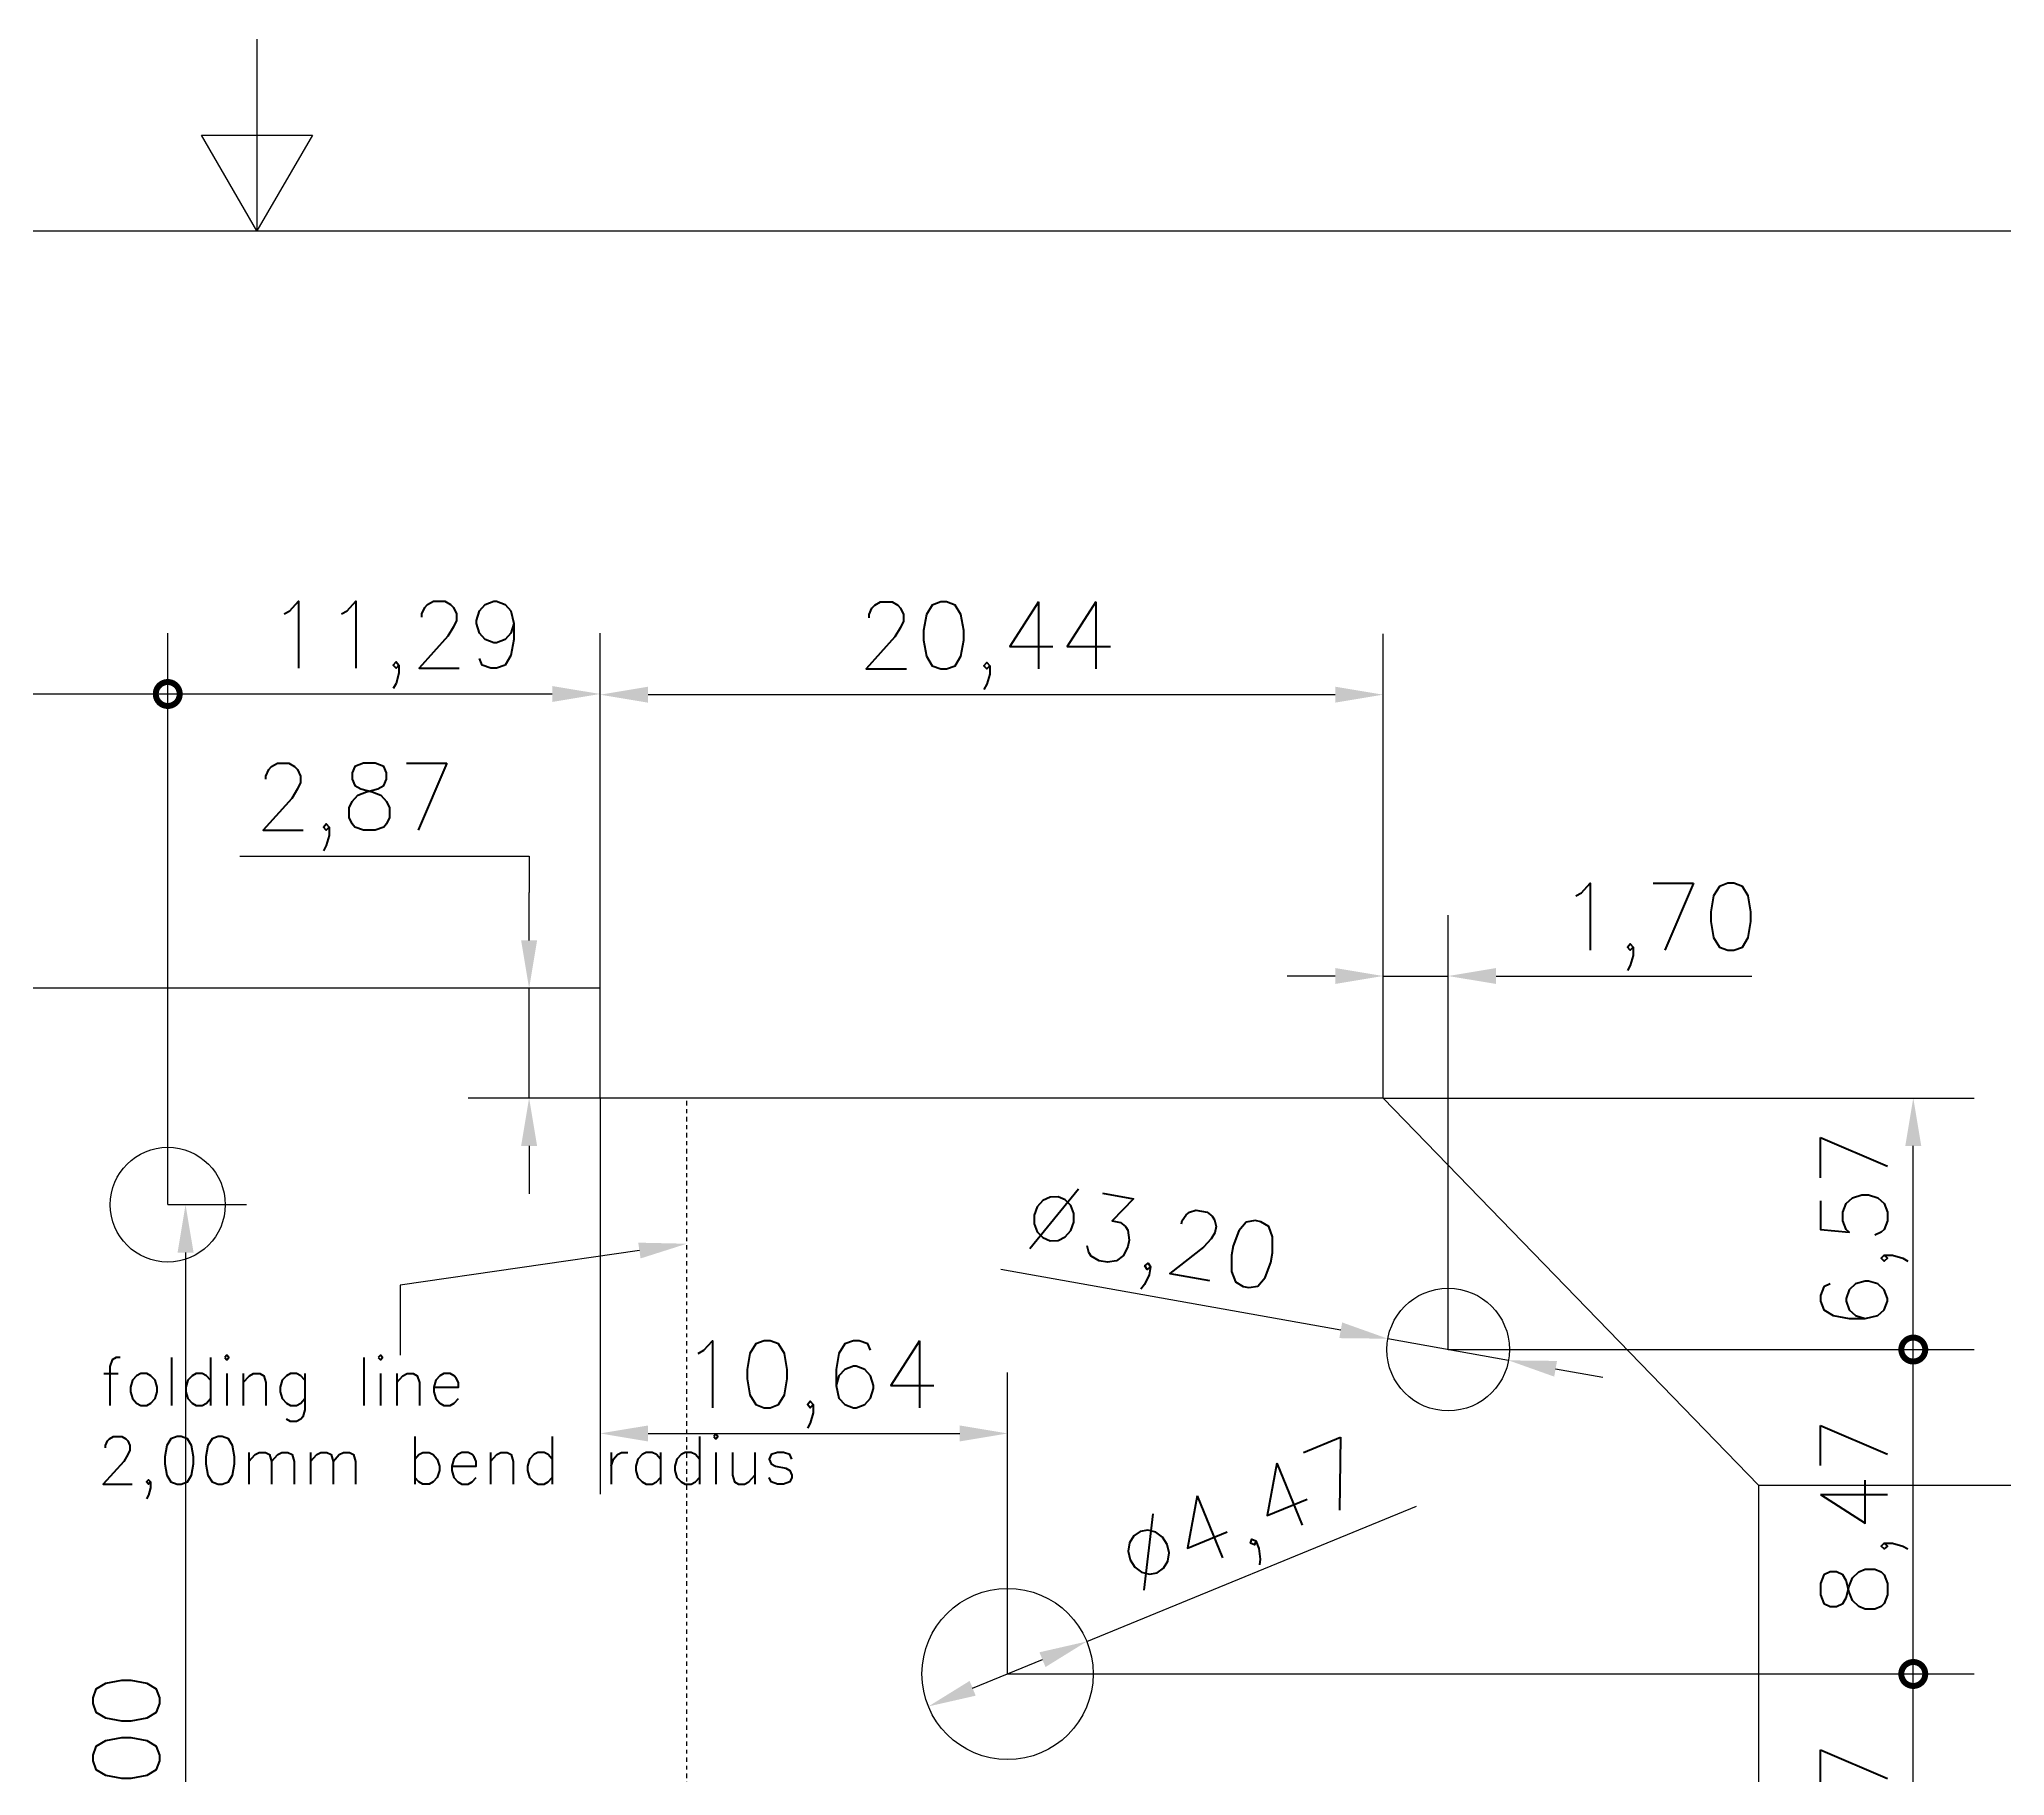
# Model space of a CAD drawing. Extents: x 0 to 149, y 0 to 105.
# Drawn here: x 68.6 to 119.9, y 59.7 to 105 of the extents above; entities that cross this region are included whole.
import ezdxf

# ---------------------------------------------------------------- set-up
doc = ezdxf.new("R2010")
doc.units = 0
doc.header["$LTSCALE"] = 0.5
doc.linetypes.add('CHAIN', pattern=[0.3543, 0.2362, -0.0295, 0.0591, -0.0295])
doc.layers.get('0').update_dxf_attribs({"linetype": 'CONTINUOUS'})
doc.layers.get('DEFPOINTS').update_dxf_attribs({"linetype": 'CONTINUOUS'})
for name, color, linetype in [('BEND_CENTERLINE__ISO_', 7, 'CHAIN'), ('BORDER__ISO_', 7, 'CONTINUOUS'), ('DIMENSION__ISO_', 7, 'CONTINUOUS'), ('SYMBOL__ISO_', 7, 'CONTINUOUS'), ('VISIBLE__ISO_', 7, 'CONTINUOUS')]:
    doc.layers.add(name, color=color, linetype=linetype)
doc.styles.add('NOTE_TEXT__ISO_', font='txt.shx', dxfattribs={"bigfont": 'bigfont.shx'})
doc.dimstyles.get("Standard").update_dxf_attribs({"dimtxt": 0.18, "dimasz": 0.18, "dimexe": 0.18, "dimexo": 0.0625, "dimgap": 0.09, "dimtad": 0, "dimtih": 1, "dimtoh": 1, "dimzin": 0, "dimcen": 0.09, "dimazin": 3, "dimtfac": 1, "dimtofl": 0, "dimtmove": 0, "dimatfit": 3})

# ---------------------------------------------------------------- blocks, each defined once
blk = doc.blocks.new('BORDERS_DEFAULT_BORDER')
at = {"layer": 'BORDER__ISO_', "flags": 128}
for points in [[(148.5, 210), (148.5, 200), (145.61, 205), (151.39, 205), (148.5, 200)], [(10, 10), (10, 200), (287, 200), (287, 10), (10, 10)]]:
    blk.add_lwpolyline(points, dxfattribs=at)
blk = doc.blocks.new('_DOTSMALL')
at = {"color": 0, "linetype": 'BYBLOCK', "const_width": 0.5}
blk.add_lwpolyline([(-0.0625, 0, 1), (0.0625, 0, 1)], format="xyb", close=True, dxfattribs=at)
blk = doc.blocks.new('*U39')
at = {"layer": 'DIMENSION__ISO_', "style": 'NOTE_TEXT__ISO_'}
blk.add_text('16,15', height=1.75, dxfattribs=at).set_placement((60.786, 88.58))
blk = doc.blocks.new('*D9')
at = {"layer": 'DEFPOINTS', "color": 0}
for p in [(71.92, 87.907), (71.92, 74.574), (55.77, 59.724)]:
    blk.add_point(p, dxfattribs=at)
at = {"layer": 'DIMENSION__ISO_'}
for p, q in [((55.77, 59.724), (55.77, 89.494)), ((71.92, 74.574), (71.92, 89.494)), ((55.77, 87.907), (71.92, 87.907))]:
    blk.add_line(p, q, dxfattribs=at)
blk.add_blockref('*U39', (0, 0))
at = {"layer": 'DIMENSION__ISO_', "xscale": 1.25, "yscale": 1.25, "zscale": 1.25, "rotation": 180}
blk.add_blockref('_DOTSMALL', (55.77, 87.907), dxfattribs=at)
at = {"layer": 'DIMENSION__ISO_', "xscale": 1.25, "yscale": 1.25, "zscale": 1.25}
blk.add_blockref('_DOTSMALL', (71.92, 87.907), dxfattribs=at)
blk = doc.blocks.new('*U40')
at = {"layer": 'DIMENSION__ISO_', "style": 'NOTE_TEXT__ISO_'}
blk.add_text('11,29', height=1.75, dxfattribs=at).set_placement((74.506, 88.58))
blk = doc.blocks.new('*D10')
at = {"layer": 'DEFPOINTS', "color": 0}
for p in [(83.21, 87.907), (83.21, 80.224), (71.92, 74.574)]:
    blk.add_point(p, dxfattribs=at)
at = {"layer": 'DIMENSION__ISO_'}
for p, q in [((71.92, 74.574), (71.92, 89.494)), ((83.21, 80.224), (83.21, 89.494)), ((71.92, 87.907), (81.96, 87.907))]:
    blk.add_line(p, q, dxfattribs=at)
blk.add_solid([(81.96, 88.115), (81.96, 87.699), (83.21, 87.907)], dxfattribs=at)
blk.add_blockref('*U40', (0, 0))
at = {"layer": 'DIMENSION__ISO_', "xscale": 1.25, "yscale": 1.25, "zscale": 1.25, "rotation": 180}
blk.add_blockref('_DOTSMALL', (71.92, 87.907), dxfattribs=at)
blk = doc.blocks.new('*U45')
at = {"layer": 'DIMENSION__ISO_', "style": 'NOTE_TEXT__ISO_'}
blk.add_text('31,00', height=1.75, rotation=90, dxfattribs=at).set_placement((71.713, 55.626))
blk = doc.blocks.new('*D15')
at = {"layer": 'DEFPOINTS', "color": 0}
for p in [(71.92, 74.574), (71.92, 43.574), (72.385, 43.574)]:
    blk.add_point(p, dxfattribs=at)
at = {"layer": 'DIMENSION__ISO_'}
for p, q in [((71.92, 74.574), (73.973, 74.574)), ((72.385, 73.324), (72.385, 44.824)), ((71.92, 43.574), (73.973, 43.574))]:
    blk.add_line(p, q, dxfattribs=at)
for points in [[(72.177, 73.324), (72.594, 73.324), (72.385, 74.574)], [(72.177, 44.824), (72.594, 44.824), (72.385, 43.574)]]:
    blk.add_solid(points, dxfattribs=at)
blk.add_blockref('*U45', (0, 0))
blk = doc.blocks.new('*U47')
at = {"layer": 'DIMENSION__ISO_', "style": 'NOTE_TEXT__ISO_'}
blk.add_text('∅4,47', height=1.75, rotation=22.3, dxfattribs=at).set_placement((97.169, 64.41))
blk = doc.blocks.new('*D17')
at = {"layer": 'DEFPOINTS', "color": 0}
for p in [(95.915, 63.169), (91.78, 61.473)]:
    blk.add_point(p, dxfattribs=at)
at = {"layer": 'DIMENSION__ISO_'}
for p, q in [((95.915, 63.169), (104.523, 66.699)), ((92.936, 61.947), (94.759, 62.695))]:
    blk.add_line(p, q, dxfattribs=at)
for points in [[(94.68, 62.887), (94.838, 62.502), (95.915, 63.169)], [(92.857, 62.14), (93.015, 61.754), (91.78, 61.473)]]:
    blk.add_solid(points, dxfattribs=at)
blk.add_blockref('*U47', (0, 0))
blk = doc.blocks.new('*U48')
at = {"layer": 'DIMENSION__ISO_', "style": 'NOTE_TEXT__ISO_'}
blk.add_text('∅3,20', height=1.75, rotation=349.8391, dxfattribs=at).set_placement((94.17, 73.479))
blk = doc.blocks.new('*D18')
at = {"layer": 'DEFPOINTS', "color": 0}
for p in [(103.777, 71.074), (106.927, 70.509)]:
    blk.add_point(p, dxfattribs=at)
at = {"layer": 'DIMENSION__ISO_'}
for p, q in [((102.547, 71.294), (93.676, 72.884)), ((106.927, 70.509), (103.777, 71.074)), ((108.157, 70.289), (109.388, 70.068))]:
    blk.add_line(p, q, dxfattribs=at)
for points in [[(102.584, 71.499), (102.51, 71.089), (103.777, 71.074)], [(108.194, 70.494), (108.121, 70.084), (106.927, 70.509)]]:
    blk.add_solid(points, dxfattribs=at)
blk.add_blockref('*U48', (0, 0))
blk = doc.blocks.new('*U50')
at = {"layer": 'DIMENSION__ISO_', "style": 'NOTE_TEXT__ISO_'}
blk.add_text('26,46', height=1.75, rotation=90, dxfattribs=at).set_placement((122.112, 54.434))
blk = doc.blocks.new('*D20')
at = {"layer": 'DEFPOINTS', "color": 0}
for p in [(113.451, 67.25), (113.451, 40.79), (122.785, 40.79)]:
    blk.add_point(p, dxfattribs=at)
at = {"layer": 'DIMENSION__ISO_'}
for p, q in [((113.451, 67.25), (124.372, 67.25)), ((122.785, 66), (122.785, 42.04)), ((113.451, 40.79), (124.372, 40.79))]:
    blk.add_line(p, q, dxfattribs=at)
for points in [[(122.576, 66), (122.993, 66), (122.785, 67.25)], [(122.576, 42.04), (122.993, 42.04), (122.785, 40.79)]]:
    blk.add_solid(points, dxfattribs=at)
blk.add_blockref('*U50', (0, 0))
blk = doc.blocks.new('*U51')
at = {"layer": 'DIMENSION__ISO_', "style": 'NOTE_TEXT__ISO_'}
blk.add_text('20,44', height=1.75, dxfattribs=at).set_placement((89.931, 88.562))
blk = doc.blocks.new('*D21')
at = {"layer": 'DEFPOINTS', "color": 0}
for p in [(83.21, 87.889), (83.21, 77.357), (103.652, 77.357)]:
    blk.add_point(p, dxfattribs=at)
at = {"layer": 'DIMENSION__ISO_'}
for p, q in [((83.21, 77.357), (83.21, 89.476)), ((103.652, 77.357), (103.652, 89.476)), ((102.402, 87.889), (84.46, 87.889))]:
    blk.add_line(p, q, dxfattribs=at)
for points in [[(84.46, 88.097), (84.46, 87.681), (83.21, 87.889)], [(102.402, 88.097), (102.402, 87.681), (103.652, 87.889)]]:
    blk.add_solid(points, dxfattribs=at)
blk.add_blockref('*U51', (0, 0))
blk = doc.blocks.new('*U52')
at = {"layer": 'DIMENSION__ISO_', "style": 'NOTE_TEXT__ISO_'}
blk.add_text('2,87', height=1.75, dxfattribs=at).set_placement((74.183, 84.349))
blk = doc.blocks.new('*D22')
at = {"layer": 'DEFPOINTS', "color": 0}
for p in [(81.355, 80.224), (83.21, 80.224), (83.21, 77.357)]:
    blk.add_point(p, dxfattribs=at)
at = {"layer": 'DIMENSION__ISO_'}
for p, q in [((73.802, 83.676), (81.355, 83.676)), ((81.355, 83.676), (81.355, 82.724)), ((81.355, 81.474), (81.355, 82.724)), ((83.21, 80.224), (79.768, 80.224)), ((81.355, 77.357), (81.355, 80.224)), ((83.21, 77.357), (79.768, 77.357)), ((81.355, 76.107), (81.355, 74.857))]:
    blk.add_line(p, q, dxfattribs=at)
for points in [[(81.147, 81.474), (81.564, 81.474), (81.355, 80.224)], [(81.147, 76.107), (81.564, 76.107), (81.355, 77.357)]]:
    blk.add_solid(points, dxfattribs=at)
blk.add_blockref('*U52', (0, 0))
blk = doc.blocks.new('*U56')
at = {"layer": 'DIMENSION__ISO_', "style": 'NOTE_TEXT__ISO_'}
blk.add_text('8,47', height=1.75, rotation=90, dxfattribs=at).set_placement((116.823, 63.785))
blk = doc.blocks.new('*D26')
at = {"layer": 'DEFPOINTS', "color": 0}
for p in [(105.352, 70.791), (117.496, 70.791), (93.848, 62.321)]:
    blk.add_point(p, dxfattribs=at)
at = {"layer": 'DIMENSION__ISO_'}
for p, q in [((105.352, 70.791), (119.084, 70.791)), ((117.496, 62.321), (117.496, 70.791)), ((93.848, 62.321), (119.084, 62.321))]:
    blk.add_line(p, q, dxfattribs=at)
blk.add_blockref('*U56', (0, 0))
at = {"layer": 'DIMENSION__ISO_', "xscale": 1.25, "yscale": 1.25, "zscale": 1.25}
for p, rotation in [((117.496, 70.791), 90), ((117.496, 62.321), 270)]:
    blk.add_blockref('_DOTSMALL', p, dxfattribs=dict(at, rotation=rotation))
blk = doc.blocks.new('*U57')
at = {"layer": 'DIMENSION__ISO_', "style": 'NOTE_TEXT__ISO_'}
blk.add_text('6,57', height=1.75, rotation=90, dxfattribs=at).set_placement((116.823, 71.303))
blk = doc.blocks.new('*D27')
at = {"layer": 'DEFPOINTS', "color": 0}
for p in [(103.652, 77.357), (117.496, 77.357), (105.352, 70.791)]:
    blk.add_point(p, dxfattribs=at)
at = {"layer": 'DIMENSION__ISO_'}
for p, q in [((103.652, 77.357), (119.084, 77.357)), ((117.496, 70.791), (117.496, 76.107)), ((105.352, 70.791), (119.084, 70.791))]:
    blk.add_line(p, q, dxfattribs=at)
blk.add_solid([(117.288, 76.107), (117.704, 76.107), (117.496, 77.357)], dxfattribs=at)
blk.add_blockref('*U57', (0, 0))
at = {"layer": 'DIMENSION__ISO_', "xscale": 1.25, "yscale": 1.25, "zscale": 1.25, "rotation": 270}
blk.add_blockref('_DOTSMALL', (117.496, 70.791), dxfattribs=at)
blk = doc.blocks.new('*U58')
at = {"layer": 'DIMENSION__ISO_', "style": 'NOTE_TEXT__ISO_'}
blk.add_text('8,47', height=1.75, rotation=90, dxfattribs=at).set_placement((116.823, 55.315))
blk = doc.blocks.new('*D28')
at = {"layer": 'DEFPOINTS', "color": 0}
for p in [(93.848, 62.321), (117.496, 62.321), (105.352, 53.85)]:
    blk.add_point(p, dxfattribs=at)
at = {"layer": 'DIMENSION__ISO_'}
for p, q in [((93.848, 62.321), (119.084, 62.321)), ((117.496, 53.85), (117.496, 62.321)), ((105.352, 53.85), (119.084, 53.85))]:
    blk.add_line(p, q, dxfattribs=at)
blk.add_blockref('*U58', (0, 0))
at = {"layer": 'DIMENSION__ISO_', "xscale": 1.25, "yscale": 1.25, "zscale": 1.25}
for p, rotation in [((117.496, 62.321), 90), ((117.496, 53.85), 270)]:
    blk.add_blockref('_DOTSMALL', p, dxfattribs=dict(at, rotation=rotation))
blk = doc.blocks.new('*U64')
at = {"layer": 'DIMENSION__ISO_', "style": 'NOTE_TEXT__ISO_'}
blk.add_text('1,70', height=1.75, dxfattribs=at).set_placement((108.233, 81.217))
blk = doc.blocks.new('*D34')
at = {"layer": 'DEFPOINTS', "color": 0}
for p in [(105.352, 80.544), (103.652, 77.357), (105.352, 70.791)]:
    blk.add_point(p, dxfattribs=at)
at = {"layer": 'DIMENSION__ISO_'}
for p, q in [((103.652, 77.357), (103.652, 82.132)), ((105.352, 70.791), (105.352, 82.132)), ((102.402, 80.544), (101.152, 80.544)), ((103.652, 80.544), (105.352, 80.544)), ((106.602, 80.544), (113.281, 80.544))]:
    blk.add_line(p, q, dxfattribs=at)
for points in [[(102.402, 80.752), (102.402, 80.336), (103.652, 80.544)], [(106.602, 80.752), (106.602, 80.336), (105.352, 80.544)]]:
    blk.add_solid(points, dxfattribs=at)
blk.add_blockref('*U64', (0, 0))
blk = doc.blocks.new('*U66')
at = {"layer": 'DIMENSION__ISO_', "style": 'NOTE_TEXT__ISO_'}
blk.add_text('10,64', height=1.75, dxfattribs=at).set_placement((85.321, 69.273))
blk = doc.blocks.new('*D36')
at = {"layer": 'DEFPOINTS', "color": 0}
for p in [(83.21, 77.357), (93.848, 68.601), (93.848, 62.321)]:
    blk.add_point(p, dxfattribs=at)
at = {"layer": 'DIMENSION__ISO_'}
for p, q in [((83.21, 77.357), (83.21, 67.013)), ((93.848, 62.321), (93.848, 70.188)), ((84.46, 68.601), (92.598, 68.601))]:
    blk.add_line(p, q, dxfattribs=at)
for points in [[(84.46, 68.809), (84.46, 68.392), (83.21, 68.601)], [(92.598, 68.809), (92.598, 68.392), (93.848, 68.601)]]:
    blk.add_solid(points, dxfattribs=at)
blk.add_blockref('*U66', (0, 0))
blk = doc.blocks.new('*U67')
at = {"layer": 'SYMBOL__ISO_', "style": 'NOTE_TEXT__ISO_'}
for s, p in [('folding line', (70.143, 69.333)), ('2,00mm bend radius', (70.076, 67.274))]:
    blk.add_text(s, height=1.25, dxfattribs=at).set_placement(p)
blk = doc.blocks.new('*U68')
at = {"layer": 'SYMBOL__ISO_', "extrusion": (0, 0, -1)}
blk.add_lwpolyline([(-84.235, 73.376), (-77.992, 72.476), (-77.992, 70.646)], dxfattribs=at)
blk.add_solid([(-84.265, 73.17), (-85.472, 73.554), (-84.205, 73.582)], dxfattribs=at)

msp = doc.modelspace()

# ---------------------------------------------------------------- linework, layer by layer
at = {"layer": 'BEND_CENTERLINE__ISO_'}
msp.add_line((85.4722, 40.7901), (85.4722, 77.3573), dxfattribs=at)
at = {"layer": 'VISIBLE__ISO_'}
for p, q in [((83.2102, 80.2236), (35.2702, 80.2236)), ((83.2102, 77.3573), (83.2102, 80.2236)), ((103.6521, 77.3573), (83.2102, 77.3573)), ((103.6521, 77.3573), (113.4514, 67.2505)), ((113.4514, 67.2505), (113.4514, 40.7901))]:
    msp.add_line(p, q, dxfattribs=at)
for centre, radius in [((71.9202, 74.5736), 1.5), ((105.3522, 70.7914), 1.6), ((93.8476, 62.3209), 2.235)]:
    msp.add_circle(centre, radius, dxfattribs=at)

# ---------------------------------------------------------------- block references
at = {"xscale": 0.5, "yscale": 0.5, "zscale": 0.5}
msp.add_blockref('BORDERS_DEFAULT_BORDER', (0, 0), dxfattribs=at)
for name in ['*U68', '*U67']:
    msp.add_blockref(name, (0, 0))

# ---------------------------------------------------------------- dimensions: what is measured, and where the dimension line sits
at = {"layer": 'DIMENSION__ISO_'}
for base, p1, p2, angle, override, picture, middle in [((71.9202, 87.9069), (55.7697, 59.7241), (71.9202, 74.5736), 180, {"dimgap": 0.762, "dimdec": 2, "dimblk1": 'DOTSMALL', "dimblk2": 'DOTSMALL', "dimsah": 1, "dimdle": 0, "dimtol": 0, "dimlim": 0, "dimtp": 0, "dimtm": 0, "dimtdec": 2, "dimtofl": 0, "dimatfit": 1}, '*D9', (63.8483, 87.9069)), ((83.2102, 87.9069), (71.9202, 74.5736), (83.2102, 80.2236), 180, {"dimgap": 0.762, "dimdec": 2, "dimblk1": 'DOTSMALL', "dimsah": 1, "dimdle": 0, "dimtol": 0, "dimlim": 0, "dimtp": 0, "dimtm": 0, "dimtdec": 2, "dimtofl": 0, "dimatfit": 1}, '*D10', (77.5685, 87.9069)), ((83.2102, 87.8889), (103.6521, 77.3573), (83.2102, 77.3573), 180, {"dimgap": 0.762, "dimdec": 2, "dimtol": 0, "dimlim": 0, "dimtp": 0, "dimtm": 0, "dimtdec": 2, "dimtofl": 0, "dimatfit": 1}, '*D21', (93.4311, 87.8889)), ((81.3554, 80.2236), (83.2102, 77.3573), (83.2102, 80.2236), 90, {"dimgap": 0.762, "dimtih": 1, "dimtoh": 1, "dimdec": 2, "dimtol": 0, "dimlim": 0, "dimtp": 0, "dimtm": 0, "dimtdec": 2, "dimtofl": 1, "dimtmove": 1, "dimatfit": 1}, '*D22', (81.2702, 83.6764)), ((105.3522, 80.544), (103.6521, 77.3573), (105.3522, 70.7914), 180, {"dimgap": 0.762, "dimdec": 2, "dimtol": 0, "dimlim": 0, "dimtp": 0, "dimtm": 0, "dimtdec": 2, "dimtofl": 1, "dimatfit": 1}, '*D34', (110.5665, 80.544)), ((93.8476, 68.6007), (83.2102, 77.3573), (93.8476, 62.3209), 180, {"dimgap": 0.762, "dimdec": 2, "dimtol": 0, "dimlim": 0, "dimtp": 0, "dimtm": 0, "dimtdec": 2, "dimtofl": 0, "dimatfit": 1}, '*D36', (88.5289, 68.6007)), ((117.4961, 77.3573), (105.3522, 70.7914), (103.6521, 77.3573), 90, {"dimgap": 0.762, "dimdec": 2, "dimblk1": 'DOTSMALL', "dimsah": 1, "dimdle": 0, "dimtol": 0, "dimlim": 0, "dimtp": 0, "dimtm": 0, "dimtdec": 2, "dimtofl": 0, "dimatfit": 1}, '*D27', (117.4961, 74.0743)), ((72.3854, 43.5736), (71.9202, 74.5736), (71.9202, 43.5736), 90, {"dimgap": 0.762, "dimdec": 2, "dimtol": 0, "dimlim": 0, "dimtp": 0, "dimtm": 0, "dimtdec": 2, "dimtofl": 0, "dimatfit": 1}, '*D15', (72.3854, 58.6884)), ((117.4961, 70.7914), (93.8476, 62.3209), (105.3522, 70.7914), 90, {"dimgap": 0.762, "dimdec": 2, "dimblk1": 'DOTSMALL', "dimblk2": 'DOTSMALL', "dimsah": 1, "dimdle": 0, "dimtol": 0, "dimlim": 0, "dimtp": 0, "dimtm": 0, "dimtdec": 2, "dimtofl": 0, "dimatfit": 1}, '*D26', (117.4961, 66.5561)), ((122.7847, 40.7901), (113.4514, 67.2505), (113.4514, 40.7901), 90, {"dimgap": 0.762, "dimdec": 2, "dimtol": 0, "dimlim": 0, "dimtp": 0, "dimtm": 0, "dimtdec": 2, "dimtofl": 0, "dimatfit": 1}, '*D20', (122.7847, 58.0799)), ((117.4961, 62.3209), (105.3522, 53.8504), (93.8476, 62.3209), 90, {"dimgap": 0.762, "dimdec": 2, "dimblk1": 'DOTSMALL', "dimblk2": 'DOTSMALL', "dimsah": 1, "dimdle": 0, "dimtol": 0, "dimlim": 0, "dimtp": 0, "dimtm": 0, "dimtdec": 2, "dimtofl": 0, "dimatfit": 1}, '*D28', (117.4961, 58.0856))]:
    dim = msp.add_linear_dim(base=base, p1=p1, p2=p2, angle=angle, dimstyle='Standard', override=override, dxfattribs=at)
    dim.commit()
    dim.dimension.update_dxf_attribs({"geometry": picture, "text_midpoint": middle, "dimtype": 128})
for p1, p2, picture, middle in [((106.9271, 70.5091), (103.7773, 71.0736), '*D18', (97.4963, 72.1993)), ((91.7797, 61.4728), (95.9154, 63.1689), '*D17', (100.7976, 65.1713))]:
    dim = msp.add_diameter_dim_2p(p1=p1, p2=p2, dimstyle='Standard', override={"dimgap": 0.762, "dimdec": 2, "dimlfac": 1, "dimtol": 0, "dimlim": 0, "dimtp": 0, "dimtm": 0, "dimtdec": 2, "dimatfit": 2}, dxfattribs=at)
    dim.commit()
    dim.dimension.update_dxf_attribs({"geometry": picture, "text_midpoint": middle, "dimtype": 131})

doc.saveas('drawing.dxf')
